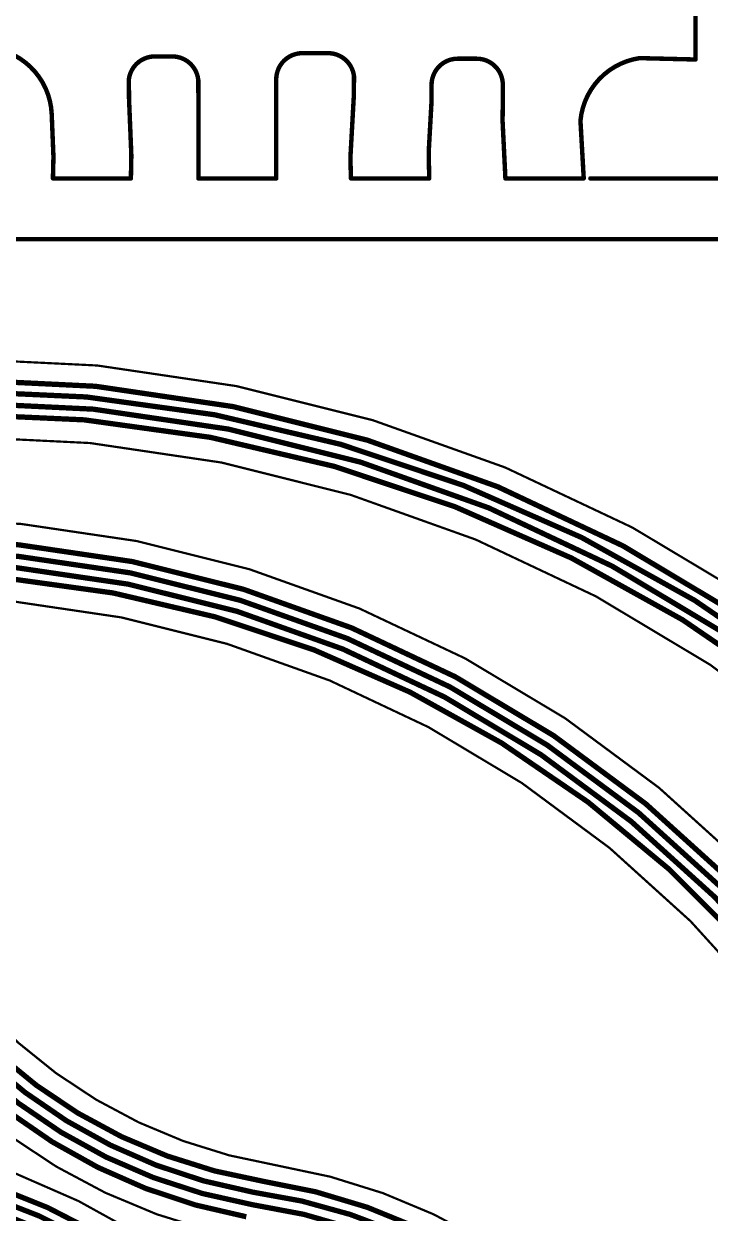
# Model space of a CAD drawing. Header units: inches. Extents: x -3.9 to 9.5, y -7 to 2.6.
# Drawn here: x 1.327 to 2.878, y -2.201 to 0.487 of the extents above; entities that cross this region are included whole.
import ezdxf

# ---------------------------------------------------------------- set-up
doc = ezdxf.new("R2010")
doc.units = ezdxf.units.IN
doc.header["$MEASUREMENT"] = 0
for name, color, linetype in [('Board Outline', 216, 'Continuous'), ('Bottom Layer', 5, 'Continuous'), ('Dimension', 6, 'Continuous'), ('Fabrication', 76, 'Continuous')]:
    doc.layers.add(name, color=color, linetype=linetype)

msp = doc.modelspace()

# ---------------------------------------------------------------- linework, layer by layer
at = {"layer": 'Board Outline', "const_width": 0.005}
for points in [[(1.1756335, -0.2698042, -0.4137830578576681), (4.4171563, -3.5047678)], [(1.1768424, -0.4457883, -0.4136722232397825), (4.2411723, -3.5050754)], [(1.0575817, -0.6304355, -0.4137590145945721), (3.7473344, -3.3148612)], [(1.0576195, -0.8064198, -0.4137590145945721), (3.5713504, -3.3151722)], [(1.8698657, -2.266359, -0.3675955104976865), (0.7481495, -0.9477908)], [(1.8981403, -2.092661, -0.3675955104976865), (0.9241338, -0.9477242)], [(1.337155, -2.1236445, -0.2584692511603573), (0.6019403, -1.246454)], [(1.8981403, -2.0926611, -0.3672062661350266), (3.0107455, -3.3987033)], [(1.337155, -2.1236445, -0.3101947370844533), (2.1979956, -3.3731446)]]:
    msp.add_lwpolyline(points, format="xyb", dxfattribs=at)
at = {"layer": 'Board Outline', "const_width": 0.0025}
for points in [[(1.8968903, -2.092661, 1), (1.8993903, -2.092661, 1)], [(1.8968903, -2.0926611, 1), (1.8993903, -2.0926611, 1)], [(1.335905, -2.1236445, 1), (1.338405, -2.1236445, 1)], [(1.335905, -2.1236445, 1), (1.338405, -2.1236445, 1)]]:
    msp.add_lwpolyline(points, format="xyb", close=True, dxfattribs=at)
at = {"layer": 'Bottom Layer', "const_width": 0.012}
for points in [[(1.1767548, -0.3171134, -0.4142135623730951), (4.3699999, -3.5064711)], [(1.1767548, -0.3431133, -0.4142135716234306), (4.3430503, -3.5051133)], [(1.1767548, -0.3691133, -0.4142135530473893), (4.3174595, -3.5051133)], [(1.1767548, -0.3951133, -0.41421357178314), (4.2918691, -3.5051133)], [(1.0577548, -0.6781133, -0.4142135512752702), (3.6991407, -3.3151133)], [(1.0577548, -0.7041133, -0.4142135504340151), (3.6735502, -3.3151132)], [(1.0577634, -0.7301133, -0.4142125882663787), (3.6479596, -3.3151133)], [(1.0577548, -0.7561132, -0.4142135623856228), (3.6223691, -3.3151133)], [(1.8440439, -2.1816349, -0.3699431621700549), (0.8245893, -0.9444964)], [(1.8443731, -2.1531726, -0.3671572005448522), (0.8508512, -0.9459577)], [(1.8673263, -2.1285684, -0.371241805724684), (0.877837, -0.9452403)], [(1.8299123, -2.2088266, -0.3677962490165181), (0.7983632, -0.9475324)], [(1.8673261, -2.1285686, -0.3704353934882048), (2.9627115, -3.3997201)], [(1.2658914, -2.1418493, -0.3163333603714807), (2.1499986, -3.3706112)], [(1.8443738, -2.1531728, -0.181482916414052), (2.6234424, -2.5730017)], [(1.2474451, -2.1623511, -0.3188267449438839), (2.12405, -3.3681556)], [(1.8440437, -2.181635, -0.3734021899291597), (2.9115308, -3.4035322)], [(1.2435054, -2.1889669, -0.317468337597029), (2.0984596, -3.3701328)]]:
    msp.add_lwpolyline(points, format="xyb", dxfattribs=at)
at = {"layer": 'Bottom Layer', "const_width": 0.006}
for points in [[(1.8643261, -2.1285686, 1), (1.8703261, -2.1285686, 1)], [(1.8643263, -2.1285684, 1), (1.8703263, -2.1285684, 1)], [(1.8413731, -2.1531726, 1), (1.8473731, -2.1531726, 1)], [(1.8413738, -2.1531728, 1), (1.8473738, -2.1531728, 1)], [(1.8410437, -2.181635, 1), (1.8470437, -2.181635, 1)], [(1.8410439, -2.1816349, 1), (1.8470439, -2.1816349, 1)]]:
    msp.add_lwpolyline(points, format="xyb", close=True, dxfattribs=at)
at = {"layer": 'Dimension', "const_width": 0.01}
msp.add_lwpolyline([(0.6622205, -5e-07), (5.8, -5e-07)], dxfattribs=at)
at = {"layer": 'Fabrication', "const_width": 0.01}
for points in [[(2.8447548, 0.4061163), (2.8447548, 0.5823069)], [(1.6232261, 0.4130405), (1.6626347, 0.4130405)], [(1.9567292, 0.4204416), (2.0146852, 0.4204416)], [(2.3076198, 0.4079481), (2.3505614, 0.4079481)], [(2.7184662, 0.4092642), (2.8447548, 0.4061163)], [(1.5645924, 0.3610278), (1.5650045, 0.3174074)], [(1.7212684, 0.3610278), (1.721688, 0.359453)], [(1.721688, 0.3544541), (1.721688, 0.359453)], [(1.721688, 0.3544541), (1.7216898, 0.3539854)], [(1.7216898, 0.3384547), (1.7216898, 0.3539854)], [(1.8976741, 0.364492), (1.8980955, 0.368429)], [(1.8976741, 0.3248085), (1.8976741, 0.364492)], [(2.0729911, 0.3248085), (2.0733189, 0.368429)], [(2.2485647, 0.3125393), (2.2485647, 0.3488929)], [(2.4096165, 0.3052725), (2.4096165, 0.3488929)], [(1.7216898, 0.3384547), (1.7217064, 0.1374493)], [(1.8976741, 0.3248085), (1.8976752, 0.3248085)], [(1.8976741, 0.3248085), (1.8976906, 0.1374493)], [(2.0651964, 0.1849121), (2.0729911, 0.3248085)], [(1.5650045, 0.3174074), (1.5702141, 0.1898135)], [(2.2421914, 0.1981538), (2.2485647, 0.3125393)], [(2.4089865, 0.2678932), (2.409514, 0.3052725)], [(2.409514, 0.3052725), (2.4096165, 0.3052725)], [(1.3903022, 0.282417), (1.3942244, 0.1863557)], [(2.4089865, 0.2678932), (2.415427, 0.1374493)], [(2.5849804, 0.2679597), (2.5923924, 0.1374493)], [(1.3930649, 0.1374493), (1.3942244, 0.1863557)], [(1.5692018, 0.1374493), (1.5702122, 0.188068)], [(1.5702122, 0.188068), (1.5702141, 0.1898135)], [(2.0651964, 0.1849121), (2.0652237, 0.1819103)], [(2.0651964, 0.1849121), (2.066357, 0.1374493)], [(2.2421615, 0.1897259), (2.2421914, 0.1981538)], [(2.2421615, 0.1897259), (2.2433114, 0.1374493)], [(1.3930649, 0.1374493), (1.5692018, 0.1374493)], [(1.7217064, 0.1374493), (1.8976906, 0.1374493)], [(2.066357, 0.1374493), (2.2433114, 0.1374493)], [(2.415427, 0.1374493), (2.5923924, 0.1374493)], [(2.6073924, 0.1374493), (3.3617548, 0.1374493)]]:
    msp.add_lwpolyline(points, dxfattribs=at)
for points in [[(1.2319577, 0.4334697, -0.4041484180288247), (1.3903022, 0.282417)], [(1.5645924, 0.3610278, -0.3796200265151697), (1.6232261, 0.4130405)], [(1.6626347, 0.4130405, -0.3796200265151696), (1.7212684, 0.3610278)], [(1.8980955, 0.3684289, -0.3796200265151697), (1.9567292, 0.4204416)], [(2.0146852, 0.4204416, -0.3796200265151696), (2.0733189, 0.3684289)], [(2.2485647, 0.3488929, -0.4142135623730951), (2.3076198, 0.407948)], [(2.3505614, 0.407948, -0.4142135623730951), (2.4096165, 0.3488929)], [(2.5849804, 0.2679597, -0.3454005329415482), (2.7184662, 0.4092642)]]:
    msp.add_lwpolyline(points, format="xyb", dxfattribs=at)
at = {"layer": 'Fabrication', "const_width": 0.005}
for points in [[(1.6207261, 0.4130405, 1), (1.6257261, 0.4130405, 1)], [(1.6207261, 0.4130405, 1), (1.6257261, 0.4130405, 1)], [(1.6601347, 0.4130405, 1), (1.6651347, 0.4130405, 1)], [(1.6601347, 0.4130405, 1), (1.6651347, 0.4130405, 1)], [(1.9542292, 0.4204416, 1), (1.9592292, 0.4204416, 1)], [(1.9542292, 0.4204416, 1), (1.9592292, 0.4204416, 1)], [(2.0121852, 0.4204416, 1), (2.0171852, 0.4204416, 1)], [(2.0121852, 0.4204416, 1), (2.0171852, 0.4204416, 1)], [(2.3051198, 0.4079481, 1), (2.3101198, 0.4079481, 1)], [(2.3051198, 0.407948, 1), (2.3101198, 0.407948, 1)], [(2.3480614, 0.4079481, 1), (2.3530614, 0.4079481, 1)], [(2.3480614, 0.407948, 1), (2.3530614, 0.407948, 1)], [(2.7159662, 0.4092642, 1), (2.7209662, 0.4092642, 1)], [(2.7159662, 0.4092642, 1), (2.7209662, 0.4092642, 1)], [(2.8422548, 0.4061163, 1), (2.8472548, 0.4061163, 1)], [(2.8422548, 0.4061163, 1), (2.8472548, 0.4061163, 1)], [(1.5620924, 0.3610278, 1), (1.5670924, 0.3610278, 1)], [(1.5620924, 0.3610278, 1), (1.5670924, 0.3610278, 1)], [(1.7187684, 0.3610278, 1), (1.7237684, 0.3610278, 1)], [(1.7187684, 0.3610278, 1), (1.7237684, 0.3610278, 1)], [(1.719188, 0.359453, 1), (1.724188, 0.359453, 1)], [(1.719188, 0.359453, 1), (1.724188, 0.359453, 1)], [(1.719188, 0.3544541, 1), (1.724188, 0.3544541, 1)], [(1.719188, 0.3544541, 1), (1.724188, 0.3544541, 1)], [(1.7191898, 0.3539854, 1), (1.7241898, 0.3539854, 1)], [(1.7191898, 0.3539854, 1), (1.7241898, 0.3539854, 1)], [(1.8951741, 0.364492, 1), (1.9001741, 0.364492, 1)], [(1.8951741, 0.364492, 1), (1.9001741, 0.364492, 1)], [(1.8955955, 0.368429, 1), (1.9005955, 0.368429, 1)], [(1.8955955, 0.3684289, 1), (1.9005955, 0.3684289, 1)], [(2.0708189, 0.368429, 1), (2.0758189, 0.368429, 1)], [(2.0708189, 0.3684289, 1), (2.0758189, 0.3684289, 1)], [(2.2460647, 0.3488929, 1), (2.2510647, 0.3488929, 1)], [(2.2460647, 0.3488929, 1), (2.2510647, 0.3488929, 1)], [(2.4071165, 0.3488929, 1), (2.4121165, 0.3488929, 1)], [(2.4071165, 0.3488929, 1), (2.4121165, 0.3488929, 1)], [(1.7191898, 0.3384547, 1), (1.7241898, 0.3384547, 1)], [(1.7191898, 0.3384547, 1), (1.7241898, 0.3384547, 1)], [(1.8951741, 0.3248085, 1), (1.9001741, 0.3248085, 1)], [(1.8951741, 0.3248085, 1), (1.9001741, 0.3248085, 1)], [(1.8951741, 0.3248085, 1), (1.9001741, 0.3248085, 1)], [(1.8951752, 0.3248085, 1), (1.9001752, 0.3248085, 1)], [(2.0704911, 0.3248085, 1), (2.0754911, 0.3248085, 1)], [(2.0704911, 0.3248085, 1), (2.0754911, 0.3248085, 1)], [(1.5625045, 0.3174074, 1), (1.5675045, 0.3174074, 1)], [(1.5625045, 0.3174074, 1), (1.5675045, 0.3174074, 1)], [(2.2460647, 0.3125393, 1), (2.2510647, 0.3125393, 1)], [(2.2460647, 0.3125393, 1), (2.2510647, 0.3125393, 1)], [(2.407014, 0.3052725, 1), (2.412014, 0.3052725, 1)], [(2.407014, 0.3052725, 1), (2.412014, 0.3052725, 1)], [(2.4071165, 0.3052725, 1), (2.4121165, 0.3052725, 1)], [(2.4071165, 0.3052725, 1), (2.4121165, 0.3052725, 1)], [(1.3878022, 0.282417, 1), (1.3928022, 0.282417, 1)], [(1.3878022, 0.282417, 1), (1.3928022, 0.282417, 1)], [(2.4064865, 0.2678932, 1), (2.4114865, 0.2678932, 1)], [(2.4064865, 0.2678932, 1), (2.4114865, 0.2678932, 1)], [(2.5824804, 0.2679597, 1), (2.5874804, 0.2679597, 1)], [(2.5824804, 0.2679597, 1), (2.5874804, 0.2679597, 1)], [(1.3917244, 0.1863557, 1), (1.3967244, 0.1863557, 1)], [(1.3917244, 0.1863557, 1), (1.3967244, 0.1863557, 1)], [(1.5677122, 0.188068, 1), (1.5727122, 0.188068, 1)], [(1.5677122, 0.188068, 1), (1.5727122, 0.188068, 1)], [(1.5677141, 0.1898135, 1), (1.5727141, 0.1898135, 1)], [(1.5677141, 0.1898135, 1), (1.5727141, 0.1898135, 1)], [(2.0626964, 0.1849121, 1), (2.0676964, 0.1849121, 1)], [(2.0626964, 0.1849121, 1), (2.0676964, 0.1849121, 1)], [(2.0626964, 0.1849121, 1), (2.0676964, 0.1849121, 1)], [(2.2396615, 0.1897259, 1), (2.2446615, 0.1897259, 1)], [(2.2396615, 0.1897259, 1), (2.2446615, 0.1897259, 1)], [(2.2396914, 0.1981538, 1), (2.2446914, 0.1981538, 1)], [(2.2396914, 0.1981538, 1), (2.2446914, 0.1981538, 1)], [(2.0627237, 0.1819103, 1), (2.0677237, 0.1819103, 1)], [(1.3905649, 0.1374493, 1), (1.3955649, 0.1374493, 1)], [(1.3905649, 0.1374493, 1), (1.3955649, 0.1374493, 1)], [(1.5667018, 0.1374493, 1), (1.5717018, 0.1374493, 1)], [(1.5667018, 0.1374493, 1), (1.5717018, 0.1374493, 1)], [(1.7192064, 0.1374493, 1), (1.7242064, 0.1374493, 1)], [(1.7192064, 0.1374493, 1), (1.7242064, 0.1374493, 1)], [(1.8951906, 0.1374493, 1), (1.9001906, 0.1374493, 1)], [(1.8951906, 0.1374493, 1), (1.9001906, 0.1374493, 1)], [(2.063857, 0.1374493, 1), (2.068857, 0.1374493, 1)], [(2.063857, 0.1374493, 1), (2.068857, 0.1374493, 1)], [(2.2408114, 0.1374493, 1), (2.2458114, 0.1374493, 1)], [(2.2408114, 0.1374493, 1), (2.2458114, 0.1374493, 1)], [(2.412927, 0.1374493, 1), (2.417927, 0.1374493, 1)], [(2.412927, 0.1374493, 1), (2.417927, 0.1374493, 1)], [(2.5898924, 0.1374493, 1), (2.5948924, 0.1374493, 1)], [(2.5898924, 0.1374493, 1), (2.5948924, 0.1374493, 1)], [(2.6048924, 0.1374493, 1), (2.6098924, 0.1374493, 1)]]:
    msp.add_lwpolyline(points, format="xyb", close=True, dxfattribs=at)

doc.saveas('drawing.dxf')
